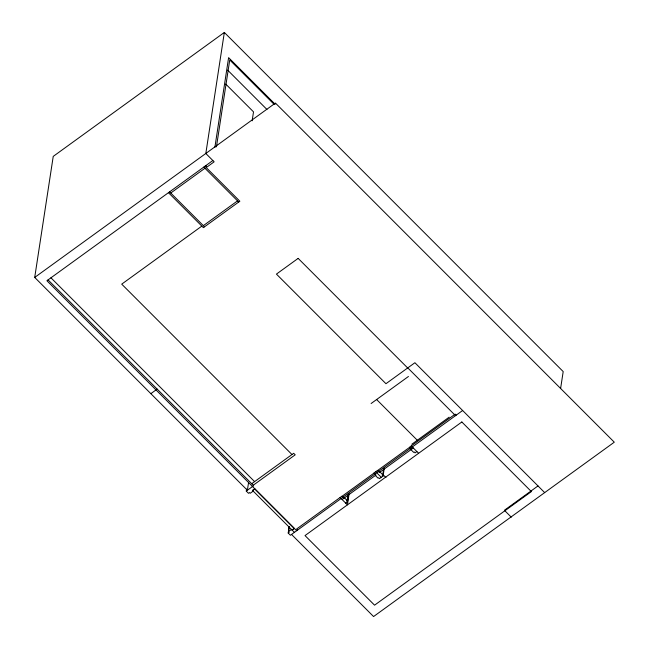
<?xml version="1.0" encoding="UTF-8"?>
<svg xmlns="http://www.w3.org/2000/svg" width="649" height="649" viewBox="0 0 649 649"><rect width="100%" height="100%" fill="white"/><g stroke="black" fill="none" stroke-linecap="round" stroke-linejoin="round"><path stroke-width="0.97" d="M248.608 482.28L247.383 490.263L34.713 277.423L53.234 156.393L224.335 32.45L563.194 371.577L560.598 388.581M224.335 32.45L205.822 153.48L214.154 161.82L207.031 166.98L205.741 165.682M214.843 147.542L228.602 57.647L275.168 104.262M216.442 146.836L229.738 59.951L274.065 104.311M252.145 120.803L253.516 111.871L225.722 84.062M253.183 491.106L250.189 493.272L249.492 492.567L248.494 493.289L246.271 491.066L246.579 489.07M462.632 410.501L290.419 535.247L288.197 533.024L289.113 527.012M288.197 533.024L289.194 532.302L288.489 531.604L289.251 526.623M345.69 503.113L347.483 501.823L346.59 500.931L347.158 500.517L348.067 494.546M347.483 501.823L348.708 493.808M349.105 493.881L347.426 504.857L340.084 497.515M375.357 475.474L378.034 478.151L378.602 477.745L379.487 478.629L383.072 476.033L382.188 475.149L382.748 474.735L383.664 468.765M383.072 476.033L384.297 468.026M34.713 277.423L275.427 103.053L614.287 442.188L373.573 616.55L291.531 534.443M212.856 160.522L46.906 280.733L296.682 530.704M170.76 193.029L204.954 168.261M201.523 226.331L121.72 284.14L291.977 454.535M203.348 225.641L237.542 200.874M150.86 393.659L157.163 389.092M251.707 483.708L293.681 453.302L295.214 454.827L253.232 485.241M246.271 491.066L253.686 485.695L48.058 279.897M371.114 403.516L408.448 376.477M254.765 488.746L252.485 490.401L294.403 532.358M252.599 490.514L254.765 488.948L294.232 528.448L292.066 530.014M288.489 531.604L291.482 529.43M292.188 530.136L294.468 528.481M411.799 444.232L449.132 417.193M342.12 499.552L375.925 475.068L373.889 473.024L377.475 470.436L379.511 472.472L413.316 447.988M416.877 451.55L415.084 452.848L414.192 451.964L413.632 452.369L410.955 449.692M538.005 485.931L504.387 510.284L511.258 517.164M227.629 70.116L266.942 109.47M544.673 492.607L414.906 362.734L407.783 367.886L455.517 415.66M456.215 415.157L455.192 414.135L409.487 447.242L411.523 449.286M204.93 166.266L239.846 201.214L203.372 227.637L168.456 192.688M203.786 167.093L238.702 202.042M169.592 191.869L204.508 226.809M376.623 399.524L417.307 440.241M411.279 445.944L418.613 453.294M411.425 449.351L409.495 447.412L377.669 470.468L379.6 472.399M383.072 474.703L385.912 477.55M380.079 472.058L382.748 474.735M375.682 471.726L381.279 477.331M375.836 475.133L373.897 473.194L342.072 496.25L344.011 498.181M344.481 497.84L347.158 500.517M343.913 498.254L341.877 496.217L296.577 529.024L297.599 530.046M50.955 277.804L254.595 481.615M298.151 258.375L276.433 274.097L385.952 383.705L407.661 367.975L298.151 258.375M461.837 421.988L305.022 535.579L374.562 605.176L531.377 491.585L461.837 421.988"/></g></svg>
